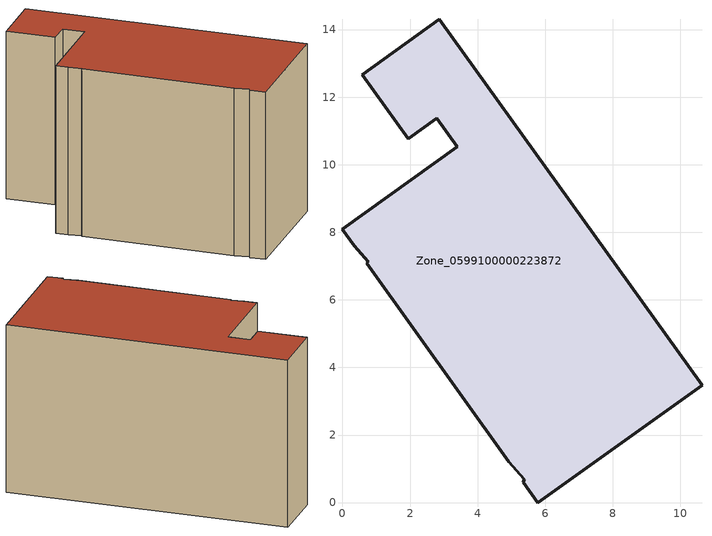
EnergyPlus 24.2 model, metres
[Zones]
Zone_0599100000223872
 floor ground (C_G): 0,8.09 3.4,10.53 2.79,11.37 1.94,10.77 0.58,12.67 2.86,14.3 10.64,3.47 5.78,0 5.35,0.61 5.38,0.69 4.92,1.2 0.72,7.09 0.76,7.12 0.35,7.6 z0
 wall outside (C_F): 2.79,11.37 3.4,10.53 0,8.09 0.35,7.6 0.76,7.12 0.72,7.09 4.92,1.2 5.38,0.69 5.35,0.61 5.78,0 10.64,3.47 2.86,14.3 0.58,12.67 1.94,10.77 2.79,11.37 z0:8.16
 roof outside (C_R): 3.4,10.53 0,8.09 0.35,7.6 0.76,7.12 0.72,7.09 4.92,1.2 5.38,0.69 5.35,0.61 5.78,0 10.64,3.47 2.86,14.3 0.58,12.67 1.94,10.77 2.79,11.37 z8.16
[BUILDING]
Pand.0599100000223872: North Axis=0; Terrain=City; Loads Convergence Tolerance Value=0.04; Temperature Convergence Tolerance Value=0.4; Solar Distribution=FullExterior; Maximum Number of Warmup Days=25; Minimum Number of Warmup Days=1
[Site:Location]
Rotterdam.The.Hague.AP_ZH_NLD Design_Conditions: Latitude=51.96; Longitude=4.45; Time Zone=1; Elevation=-4.5
[SITE:GROUNDTEMPERATURE:BUILDINGSURFACE]
18, 18, 18, 18, 18, 18, 18, 18, 18, 18, 18, 18
[MATERIAL] Thermal Absorptance=0.9; Solar Absorptance=0.7; Visible Absorptance=0.7
Name | Roughness | Thickness | Conductivity | Density | Specific Heat
G.TC.1975-1991 | MediumSmooth | 0.15 | 0.288461 | 540 | 1210
F.TC.1975-1991 | Rough | 0.3 | 0.230769 | 1920 | 840
R.TC.1975-1991 | MediumRough | 0.2 | 0.153846 | 1500 | 1000
[CONSTRUCTION]
C_G: G.TC.1975-1991
C_F: F.TC.1975-1991
C_R: R.TC.1975-1991
[ZONE]
Zone_0599100000223872: Type=1; Multiplier=1; Ceiling Height=Autocalculate; Volume=Autocalculate; Floor Area=autocalculate; Part of Total Floor Area=Yes
[ZONEINFILTRATION:DESIGNFLOWRATE]
Infil_Zone_0599100000223872: Zone or ZoneList or Space or SpaceList=Zone_0599100000223872; Schedule=AlwaysOn; Design Flow Rate Calculation Method=Flow/Area; Flow Rate per Floor Area=0.003; Constant Term Coefficient=1; Temperature Term Coefficient=0; Velocity Term Coefficient=0; Velocity Squared Term Coefficient=0
[HVACTEMPLATE:ZONE:IDEALLOADSAIRSYSTEM]
Zone_0599100000223872: Maximum Heating Supply Air Temperature=50; Minimum Cooling Supply Air Temperature=13; Maximum Heating Supply Air Humidity Ratio=0.0156; Minimum Cooling Supply Air Humidity Ratio=0.0077; Heating Limit=NoLimit; Cooling Limit=NoLimit; Dehumidification Control Type=ConstantSensibleHeatRatio; Cooling Sensible Heat Ratio=0.7; Dehumidification Setpoint=60; Humidification Control Type=None; Humidification Setpoint=30; Outdoor Air Method=None; Outdoor Air Flow Rate per Person=0.00944; Outdoor Air Flow Rate per Zone Floor Area=0; Outdoor Air Flow Rate per Zone=0; Demand Controlled Ventilation Type=None; Outdoor Air Economizer Type=NoEconomizer; Heat Recovery Type=None; Sensible Heat Recovery Effectiveness=0.7; Latent Heat Recovery Effectiveness=0.65
[ZONECONTROL:THERMOSTAT]
ThermostatControl_Zone_0599100000223872: Zone or ZoneList=Zone_0599100000223872; Control Type Schedule=DualSetpointControlType; Control 1=Thermostat_Zone_0599100000223872; Temperature Difference Between Cutout And Setpoint=0
[THERMOSTATSETPOINT:DUALSETPOINT]
Thermostat_Zone_0599100000223872: Heating Setpoint Temperature Schedule=HeatingSetpoint_Zone_0599100000223872; Cooling Setpoint Temperature Schedule=CoolingSetpoint_Zone_0599100000223872
[SCHEDULE:COMPACT]
HeatingSetpoint_Zone_0599100000223872: Through: 12/31, For: AllDays, Until: 24:00, 21
CoolingSetpoint_Zone_0599100000223872: Through: 12/31, For: AllDays, Until: 24:00, 24
DualSetpointControlType: Through: 12/31, For: AllDays, Until: 24:00, 4
AlwaysOn: Through: 12/31, For: AllDays, Until: 24:00, 1
